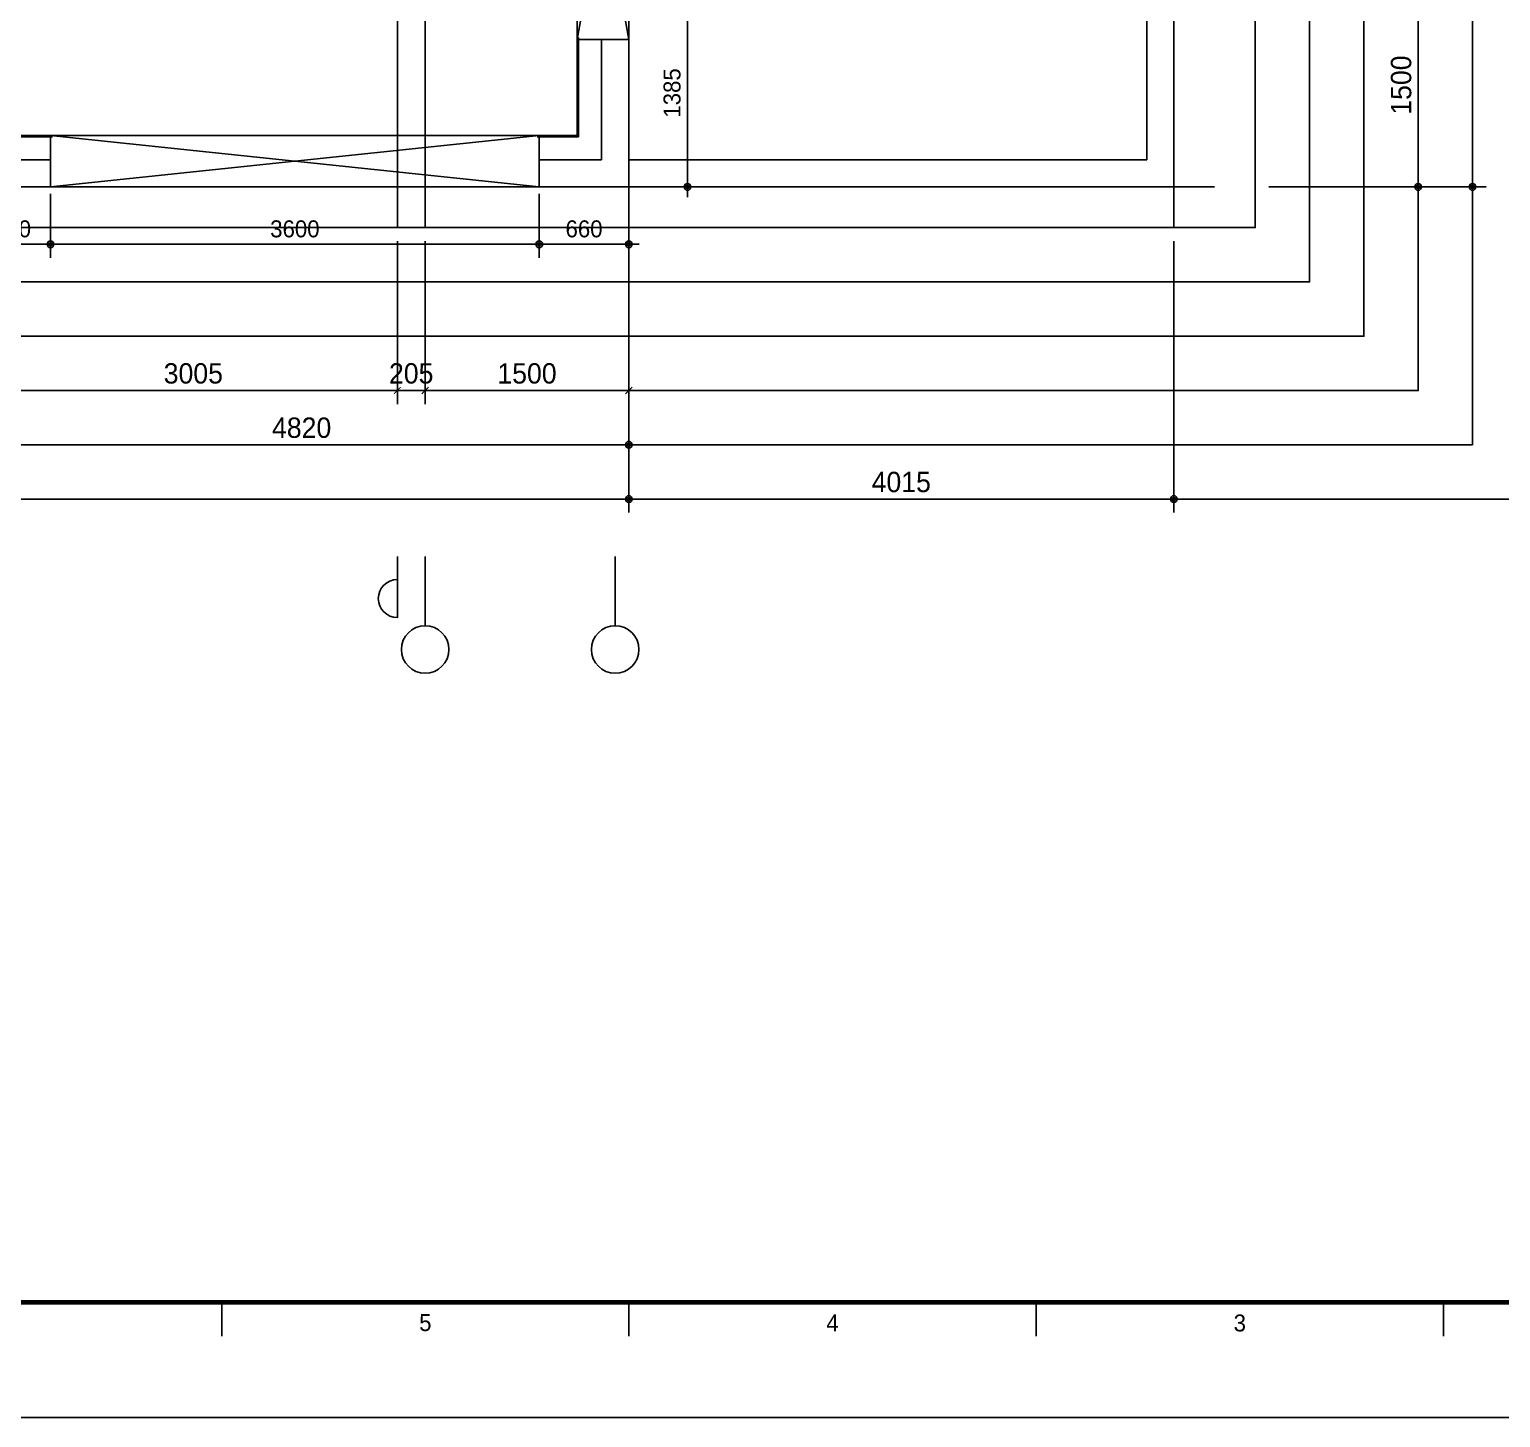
# Model space of a CAD drawing. Header units: millimetres. Extents: x 0 to 92204, y -190080 to 23760.
# Drawn here: x 75787 to 86625, y -190080 to -179853 of the extents above; entities that cross this region are included whole.
import ezdxf
from ezdxf.enums import TextEntityAlignment as Align

# ---------------------------------------------------------------- set-up
doc = ezdxf.new("R2010")
doc.units = ezdxf.units.MM
doc.header["$LTSCALE"] = 100
doc.linetypes.add('AUDIT_D_220706163347-0', pattern=[0])
doc.linetypes.add('CEN', pattern=[62, 60, -1, 0, -1])
doc.layers.get('defpoints').update_dxf_attribs({"color": 139})
for name, color, linetype in [('A-치수', 7, 'AUDIT_D_220706163347-0'), ('AA-BORD-FORM', 7, 'Continuous'), ('AA-BORD-TEXT', 3, 'Continuous'), ('AA-XXXX-DIMS', 7, 'Continuous'), ('CEN_CON', 1, 'CEN'), ('CEN_WALL', 12, 'CEN'), ('CONC', 2, 'Continuous'), ('DIM', 7, 'AUDIT_D_220706163347-0'), ('ELE3_CON', 7, 'Continuous'), ('MC', 135, 'Continuous'), ('WAL_DRY', 7, 'Continuous'), ('창호-open', 4, 'Continuous')]:
    doc.layers.add(name, color=color, linetype=linetype)
doc.styles.add('HAUD01', font='Dotum.ttf')
doc.styles.add('돋움', font='Dotum.ttf')
doc.styles.add('맑은고딕', font='malgun.ttf', dxfattribs={"width": 0.9})
doc.dimstyles.new('DIM-50', dxfattribs={"dimscale": 50, "dimtxt": 3, "dimasz": 1, "dimexe": 2, "dimexo": 2, "dimgap": 1, "dimtad": 1, "dimdec": 0, "dimzin": 0, "dimdsep": 46, "dimtxsty": '맑은고딕', "dimblk1": 'DIMDOT', "dimblk2": 'DIMDOT', "dimsah": 1, "dimcen": 0.09, "dimdle": 2, "dimclrd": 7, "dimclre": 7, "dimclrt": 3, "dimadec": 0, "dimazin": 0, "dimtfac": 1, "dimtdec": 0, "dimtix": 1, "dimtmove": 2, "dimatfit": 3, "dimldrblk": 'DIMDOT', "dimfxl": 1, "dimtolj": 1, "dimtzin": 0, "dimarcsym": 0})
doc.dimstyles.new('MCDIM-50', dxfattribs={"dimscale": 50, "dimtxt": 3, "dimasz": 1, "dimexe": 2, "dimexo": 2, "dimgap": 1, "dimtad": 1, "dimdec": 0, "dimzin": 0, "dimdsep": 46, "dimtxsty": '맑은고딕', "dimblk1": 'ARCHTICK', "dimblk2": 'ARCHTICK', "dimsah": 1, "dimcen": 0.09, "dimdle": 2, "dimclrd": 7, "dimclre": 7, "dimclrt": 3, "dimadec": 0, "dimazin": 0, "dimtfac": 1, "dimtdec": 0, "dimtix": 1, "dimtmove": 2, "dimatfit": 3, "dimldrblk": 'ARCHTICK', "dimfxl": 1, "dimtolj": 1, "dimtzin": 0, "dimarcsym": 0})
doc.dimstyles.new('내부100', dxfattribs={"dimscale": 50, "dimtxt": 2.5, "dimasz": 1, "dimexe": 2, "dimexo": 1, "dimgap": 1, "dimtad": 1, "dimdec": 0, "dimzin": 0, "dimdsep": 46, "dimtxsty": '돋움', "dimblk1": 'DIMDOT', "dimblk2": 'DIMDOT', "dimsah": 1, "dimcen": 0.09, "dimdle": 2, "dimclrd": 7, "dimclre": 7, "dimclrt": 3, "dimadec": 0, "dimazin": 0, "dimtfac": 1, "dimtdec": 0, "dimtix": 1, "dimtmove": 2, "dimatfit": 3, "dimldrblk": 'DIMDOT', "dimfxl": 1, "dimtolj": 1, "dimtzin": 0, "dimarcsym": 0})

# ---------------------------------------------------------------- blocks, each defined once
blk = doc.blocks.new('U-131B(확장)', base_point=(284085, -109270))
at = {"layer": 'CEN_CON'}
for p, q in [((313920, -109570), (313920, -97240)), ((309905, -109570), (309905, -100653)), ((299020, -109270), (314220, -109270))]:
    blk.add_line(p, q, dxfattribs=at)
at = {"layer": 'CEN_WALL'}
blk.add_line((308405, -109570), (308405, -100220), dxfattribs=at)
at = {"layer": 'CONC'}
for p, q in [((309705, -109070), (309705, -108185)), ((309705, -108185), (309905, -108185)), ((309905, -109270), (309905, -108185)), ((304525, -109070), (305645, -109070)), ((305645, -109070), (305645, -109270)), ((309245, -109070), (309705, -109070)), ((309245, -109070), (309245, -109270)), ((304525, -109270), (305645, -109270)), ((309245, -109270), (309905, -109270))]:
    blk.add_line(p, q, dxfattribs=at)
at = {"layer": 'ELE3_CON'}
for p, q in [((313920, -109270), (313920, -100510)), ((313720, -109070), (313720, -100710)), ((309905, -106085), (309905, -108185)), ((309905, -109070), (313720, -109070)), ((309245, -109270), (305645, -109270)), ((309905, -109270), (313920, -109270))]:
    blk.add_line(p, q, dxfattribs=at)
at = {"layer": 'MC'}
blk.add_line((308200, -109570), (308200, -100220), dxfattribs=at)
at = {"layer": 'WAL_DRY'}
for p, q in [((309525, -108890), (309525, -108170)), ((309535, -108900), (309535, -108170)), ((304510, -108890), (305660, -108890)), ((304510, -108900), (305660, -108900)), ((309230, -108890), (309525, -108890)), ((309230, -108900), (309535, -108900))]:
    blk.add_line(p, q, dxfattribs=at)
blk = doc.blocks.new('중심')
at = {"layer": 'DIM'}
blk.add_line((-350, 0), (0, 0), dxfattribs=at)
blk.add_circle((-470, 0), 120, dxfattribs=at)
blk = doc.blocks.new('DIMDOT')
at = {"layer": 'AA-XXXX-DIMS'}
for p, q in [((-1.5, 0), (1.5, 0)), ((0, -1.5), (0, 1.5))]:
    blk.add_line(p, q, dxfattribs=at)
for radius in [0.5, 0.25]:
    blk.add_circle((0, 0), radius, dxfattribs=at)
blk = doc.blocks.new('*D2546')
at = {"layer": 'defpoints', "color": 0, "transparency": 16777216}
for p in [(25229, -205073), (30049, -205073), (30049, -206673)]:
    blk.add_point(p, dxfattribs=at)
at = {"layer": 'DIM', "color": 7, "lineweight": -2, "transparency": 16777216}
for p, q in [((25229, -205173), (25229, -206773)), ((30049, -205173), (30049, -206773)), ((25279, -206673), (29999, -206673))]:
    blk.add_line(p, q, dxfattribs=at)
at = {"layer": 'DIM', "color": 7, "lineweight": -2, "transparency": 16777216, "xscale": 50, "yscale": 50, "zscale": 50, "rotation": 180}
blk.add_blockref('DIMDOT', (25229, -206673), dxfattribs=at)
at = {"layer": 'DIM', "color": 7, "lineweight": -2, "transparency": 16777216, "xscale": 50, "yscale": 50, "zscale": 50}
blk.add_blockref('DIMDOT', (30049, -206673), dxfattribs=at)
at = {"layer": 'DIM', "color": 3, "transparency": 16777216, "insert": (27639, -206548), "char_height": 150, "attachment_point": 5, "style": 'HAUD01'}
blk.add_mtext('\\A1;4820', dxfattribs=at)
blk = doc.blocks.new('*D2547')
at = {"layer": 'defpoints', "color": 0, "transparency": 16777216}
for p in [(30049, -205073), (34064, -205073), (34064, -207073)]:
    blk.add_point(p, dxfattribs=at)
at = {"layer": 'DIM', "color": 7, "lineweight": -2, "transparency": 16777216}
for p, q in [((30049, -205173), (30049, -207173)), ((34064, -205173), (34064, -207173)), ((30099, -207073), (34014, -207073))]:
    blk.add_line(p, q, dxfattribs=at)
at = {"layer": 'DIM', "color": 7, "lineweight": -2, "transparency": 16777216, "xscale": 50, "yscale": 50, "zscale": 50, "rotation": 180}
blk.add_blockref('DIMDOT', (30049, -207073), dxfattribs=at)
at = {"layer": 'DIM', "color": 7, "lineweight": -2, "transparency": 16777216, "xscale": 50, "yscale": 50, "zscale": 50}
blk.add_blockref('DIMDOT', (34064, -207073), dxfattribs=at)
at = {"layer": 'DIM', "color": 3, "transparency": 16777216, "insert": (32056, -206948), "char_height": 150, "attachment_point": 5, "style": 'HAUD01'}
blk.add_mtext('\\A1;4015', dxfattribs=at)
blk = doc.blocks.new('*D2548')
at = {"layer": 'defpoints', "color": 0, "transparency": 16777216}
for p in [(4534, -205073), (30049, -205073), (30049, -207073)]:
    blk.add_point(p, dxfattribs=at)
at = {"layer": 'DIM', "color": 7, "lineweight": -2, "transparency": 16777216}
for p, q in [((4534, -205173), (4534, -207173)), ((30049, -205173), (30049, -207173)), ((4584, -207073), (29999, -207073))]:
    blk.add_line(p, q, dxfattribs=at)
at = {"layer": 'DIM', "color": 7, "lineweight": -2, "transparency": 16777216, "xscale": 50, "yscale": 50, "zscale": 50, "rotation": 180}
blk.add_blockref('DIMDOT', (4534, -207073), dxfattribs=at)
at = {"layer": 'DIM', "color": 7, "lineweight": -2, "transparency": 16777216, "xscale": 50, "yscale": 50, "zscale": 50}
blk.add_blockref('DIMDOT', (30049, -207073), dxfattribs=at)
at = {"layer": 'DIM', "color": 3, "transparency": 16777216, "insert": (17291, -206948), "char_height": 150, "attachment_point": 5, "style": 'HAUD01'}
blk.add_mtext('\\A1;25515', dxfattribs=at)
blk = doc.blocks.new('_ArchTick')
at = {"color": 0, "linetype": 'ByBlock', "const_width": 0.15}
blk.add_lwpolyline([(-0.5, -0.5), (0.5, 0.5)], dxfattribs=at)
blk = doc.blocks.new('*D2565')
at = {"layer": 'defpoints', "color": 0, "linetype": 'ByBlock', "transparency": 16777216}
for p in [(25339, -205073), (28344, -205073), (28344, -206273)]:
    blk.add_point(p, dxfattribs=at)
at = {"layer": 'DIM', "color": 7, "linetype": 'ByBlock', "lineweight": -2, "transparency": 16777216}
for p, q in [((25339, -205173), (25339, -206373)), ((28344, -205173), (28344, -206373)), ((25239, -206273), (28444, -206273))]:
    blk.add_line(p, q, dxfattribs=at)
at = {"layer": 'DIM', "color": 7, "linetype": 'ByBlock', "lineweight": -2, "transparency": 16777216, "xscale": 50, "yscale": 50, "zscale": 50, "rotation": 180}
blk.add_blockref('_ArchTick', (25339, -206273), dxfattribs=at)
at = {"layer": 'DIM', "color": 7, "linetype": 'ByBlock', "lineweight": -2, "transparency": 16777216, "xscale": 50, "yscale": 50, "zscale": 50}
blk.add_blockref('_ArchTick', (28344, -206273), dxfattribs=at)
at = {"layer": 'DIM', "color": 3, "linetype": 'ByBlock', "transparency": 16777216, "insert": (26841, -206148), "char_height": 150, "attachment_point": 5, "style": 'HAUD01'}
blk.add_mtext('\\A1;3005', dxfattribs=at)
blk = doc.blocks.new('*D2566')
at = {"layer": 'defpoints', "color": 0, "linetype": 'ByBlock', "transparency": 16777216}
for p in [(28344, -205073), (28549, -205073), (28549, -206273)]:
    blk.add_point(p, dxfattribs=at)
at = {"layer": 'DIM', "color": 7, "linetype": 'ByBlock', "lineweight": -2, "transparency": 16777216}
for p, q in [((28344, -205173), (28344, -206373)), ((28549, -205173), (28549, -206373)), ((28344, -206273), (28294, -206273)), ((28344, -206273), (28549, -206273)), ((28549, -206273), (28599, -206273))]:
    blk.add_line(p, q, dxfattribs=at)
at = {"layer": 'DIM', "color": 7, "linetype": 'ByBlock', "lineweight": -2, "transparency": 16777216, "xscale": 50, "yscale": 50, "zscale": 50}
blk.add_blockref('_ArchTick', (28344, -206273), dxfattribs=at)
at = {"layer": 'DIM', "color": 7, "linetype": 'ByBlock', "lineweight": -2, "transparency": 16777216, "xscale": 50, "yscale": 50, "zscale": 50, "rotation": 180}
blk.add_blockref('_ArchTick', (28549, -206273), dxfattribs=at)
at = {"layer": 'DIM', "color": 3, "linetype": 'ByBlock', "transparency": 16777216, "insert": (28446, -206148), "char_height": 150, "attachment_point": 5, "style": 'HAUD01'}
blk.add_mtext('\\A1;205', dxfattribs=at)
blk = doc.blocks.new('*D2567')
at = {"layer": 'defpoints', "color": 0, "linetype": 'ByBlock', "transparency": 16777216}
for p in [(28549, -205073), (30049, -205073), (30049, -206273)]:
    blk.add_point(p, dxfattribs=at)
at = {"layer": 'DIM', "color": 7, "linetype": 'ByBlock', "lineweight": -2, "transparency": 16777216}
for p, q in [((28549, -205173), (28549, -206373)), ((30049, -205173), (30049, -206373)), ((28449, -206273), (30149, -206273))]:
    blk.add_line(p, q, dxfattribs=at)
at = {"layer": 'DIM', "color": 7, "linetype": 'ByBlock', "lineweight": -2, "transparency": 16777216, "xscale": 50, "yscale": 50, "zscale": 50, "rotation": 180}
blk.add_blockref('_ArchTick', (28549, -206273), dxfattribs=at)
at = {"layer": 'DIM', "color": 7, "linetype": 'ByBlock', "lineweight": -2, "transparency": 16777216, "xscale": 50, "yscale": 50, "zscale": 50}
blk.add_blockref('_ArchTick', (30049, -206273), dxfattribs=at)
at = {"layer": 'DIM', "color": 3, "linetype": 'ByBlock', "transparency": 16777216, "insert": (29299, -206148), "char_height": 150, "attachment_point": 5, "style": 'HAUD01'}
blk.add_mtext('\\A1;1500', dxfattribs=at)
blk = doc.blocks.new('*D2568')
at = {"layer": 'defpoints', "color": 0, "transparency": 16777216}
for p in [(34664, -203273), (35864, -203273), (34664, -204773)]:
    blk.add_point(p, dxfattribs=at)
at = {"layer": 'DIM', "color": 7, "lineweight": -2, "transparency": 16777216}
for p, q in [((34764, -203273), (35964, -203273)), ((35864, -204723), (35864, -203323)), ((34764, -204773), (35964, -204773))]:
    blk.add_line(p, q, dxfattribs=at)
at = {"layer": 'DIM', "color": 7, "lineweight": -2, "transparency": 16777216, "xscale": 50, "yscale": 50, "zscale": 50}
for p, rotation in [((35864, -203273), 90), ((35864, -204773), 270)]:
    blk.add_blockref('DIMDOT', p, dxfattribs=dict(at, rotation=rotation))
at = {"layer": 'DIM', "color": 3, "transparency": 16777216, "insert": (35739, -204023), "char_height": 150, "attachment_point": 5, "rotation": 90, "style": 'HAUD01'}
blk.add_mtext('\\A1;1500', dxfattribs=at)
blk = doc.blocks.new('*D2573')
at = {"layer": 'defpoints', "color": 0, "transparency": 16777216}
for p in [(34664, -192923), (36264, -192923), (34664, -204773)]:
    blk.add_point(p, dxfattribs=at)
at = {"layer": 'DIM', "color": 7, "lineweight": -2, "transparency": 16777216}
for p, q in [((34764, -192923), (36364, -192923)), ((36264, -204723), (36264, -192973)), ((34764, -204773), (36364, -204773))]:
    blk.add_line(p, q, dxfattribs=at)
at = {"layer": 'DIM', "color": 7, "lineweight": -2, "transparency": 16777216, "xscale": 50, "yscale": 50, "zscale": 50}
for p, rotation in [((36264, -192923), 90), ((36264, -204773), 270)]:
    blk.add_blockref('DIMDOT', p, dxfattribs=dict(at, rotation=rotation))
at = {"layer": 'DIM', "color": 3, "transparency": 16777216, "insert": (36139, -198848), "char_height": 150, "attachment_point": 5, "rotation": 90, "style": 'HAUD01'}
blk.add_mtext('\\A1;11850', dxfattribs=at)
blk = doc.blocks.new('XR-FORM 청주월명')
at = {"layer": 'AA-BORD-FORM', "color": 2}
for p, q in [((541, 17), (541, 12)), ((601, 17), (601, 12)), ((661, 17), (661, 12)), ((721, 17), (721, 12))]:
    blk.add_line(p, q, dxfattribs=at)
at = {"layer": 'AA-BORD-FORM', "color": 1}
blk.add_lwpolyline([(0, 0), (841, 0), (841, 594), (0, 594)], close=True, dxfattribs=at)
at = {"layer": 'AA-BORD-FORM', "color": 2, "const_width": 0.682}
blk.add_lwpolyline([(21, 17), (21, 577), (821, 577), (821, 17)], close=True, dxfattribs=at)
at = {"layer": 'AA-BORD-TEXT', "color": 7, "style": 'HAUD01'}
for s, p in [('5', (571, 13.99)), ('4', (631, 13.95)), ('3', (691, 13.94))]:
    blk.add_text(s, height=2.5, dxfattribs=at).set_placement(p, align=Align.MIDDLE_CENTER)
blk = doc.blocks.new('*D1581')
at = {"layer": 'defpoints', "color": 0, "transparency": 16777216}
for p in [(75383, -181013), (75943, -181013), (75943, -181436)]:
    blk.add_point(p, dxfattribs=at)
at = {"layer": 'DIM', "color": 7, "lineweight": -2, "transparency": 16777216}
for p, q in [((75383, -181063), (75383, -181536)), ((75943, -181063), (75943, -181536)), ((75433, -181436), (75893, -181436))]:
    blk.add_line(p, q, dxfattribs=at)
at = {"layer": 'DIM', "color": 7, "lineweight": -2, "transparency": 16777216, "xscale": 50, "yscale": 50, "zscale": 50, "rotation": 180}
blk.add_blockref('DIMDOT', (75383, -181436), dxfattribs=at)
at = {"layer": 'DIM', "color": 7, "lineweight": -2, "transparency": 16777216, "xscale": 50, "yscale": 50, "zscale": 50}
blk.add_blockref('DIMDOT', (75943, -181436), dxfattribs=at)
at = {"layer": 'DIM', "color": 3, "transparency": 16777216, "insert": (75663, -181323), "char_height": 125, "attachment_point": 5, "style": '돋움'}
blk.add_mtext('\\A1;560', dxfattribs=at)
blk = doc.blocks.new('*D1582')
at = {"layer": 'defpoints', "color": 0, "transparency": 16777216}
for p in [(75943, -181013), (79543, -181013), (79543, -181436)]:
    blk.add_point(p, dxfattribs=at)
at = {"layer": 'DIM', "color": 7, "lineweight": -2, "transparency": 16777216}
for p, q in [((75943, -181063), (75943, -181536)), ((79543, -181063), (79543, -181536)), ((75993, -181436), (79493, -181436))]:
    blk.add_line(p, q, dxfattribs=at)
at = {"layer": 'DIM', "color": 7, "lineweight": -2, "transparency": 16777216, "xscale": 50, "yscale": 50, "zscale": 50, "rotation": 180}
blk.add_blockref('DIMDOT', (75943, -181436), dxfattribs=at)
at = {"layer": 'DIM', "color": 7, "lineweight": -2, "transparency": 16777216, "xscale": 50, "yscale": 50, "zscale": 50}
blk.add_blockref('DIMDOT', (79543, -181436), dxfattribs=at)
at = {"layer": 'DIM', "color": 3, "transparency": 16777216, "insert": (77743, -181323), "char_height": 125, "attachment_point": 5, "style": '돋움'}
blk.add_mtext('\\A1;3600', dxfattribs=at)
blk = doc.blocks.new('*D1583')
at = {"layer": 'defpoints', "color": 0, "transparency": 16777216}
for p in [(79543, -181013), (80203, -181013), (80203, -181436)]:
    blk.add_point(p, dxfattribs=at)
at = {"layer": 'DIM', "color": 7, "lineweight": -2, "transparency": 16777216}
for p, q in [((79543, -181063), (79543, -181536)), ((80203, -181063), (80203, -181536)), ((79593, -181436), (80153, -181436))]:
    blk.add_line(p, q, dxfattribs=at)
at = {"layer": 'DIM', "color": 7, "lineweight": -2, "transparency": 16777216, "xscale": 50, "yscale": 50, "zscale": 50, "rotation": 180}
blk.add_blockref('DIMDOT', (79543, -181436), dxfattribs=at)
at = {"layer": 'DIM', "color": 7, "lineweight": -2, "transparency": 16777216, "xscale": 50, "yscale": 50, "zscale": 50}
blk.add_blockref('DIMDOT', (80203, -181436), dxfattribs=at)
at = {"layer": 'DIM', "color": 3, "transparency": 16777216, "insert": (79873, -181323), "char_height": 125, "attachment_point": 5, "style": '돋움'}
blk.add_mtext('\\A1;660', dxfattribs=at)
blk = doc.blocks.new('*D1532')
at = {"layer": 'defpoints', "color": 0, "transparency": 16777216}
for p in [(80203, -179628), (80635, -179628), (80203, -181013)]:
    blk.add_point(p, dxfattribs=at)
at = {"layer": 'DIM', "color": 7, "lineweight": -2, "transparency": 16777216}
for p, q in [((80253, -179628), (80735, -179628)), ((80635, -180963), (80635, -179678)), ((80253, -181013), (80735, -181013))]:
    blk.add_line(p, q, dxfattribs=at)
at = {"layer": 'DIM', "color": 7, "lineweight": -2, "transparency": 16777216, "xscale": 50, "yscale": 50, "zscale": 50}
for p, rotation in [((80635, -179628), 90), ((80635, -181013), 270)]:
    blk.add_blockref('DIMDOT', p, dxfattribs=dict(at, rotation=rotation))
at = {"layer": 'DIM', "color": 3, "transparency": 16777216, "insert": (80522, -180321), "char_height": 125, "attachment_point": 5, "rotation": 90, "style": '돋움'}
blk.add_mtext('\\A1;1385', dxfattribs=at)
blk = doc.blocks.new('DIM-1108')
at = {"layer": 'DIM'}
blk.add_lwpolyline([(28343.8, -207665.8, 1), (28343.8, -207945.8), (28343.8, -207495.8)], format="xyb", dxfattribs=at)
at = {"layer": 'A-치수', "xscale": 1.458333333333342, "yscale": 1.458333333333342, "zscale": 1.458333333333342, "rotation": 90}
for p in [(28548.8, -207495.8), (29948.8, -207495.8)]:
    blk.add_blockref('중심', p, dxfattribs=at)
at = {"layer": 'DIM'}
for base, p1, p2, angle, override, picture, middle in [((36263.8, -192923.2), (34663.8, -204773.2), (34663.8, -192923.2), 270, {"dimscale": 50, "dimtxsty": 'HAUD01'}, '*D2573', (36138.7, -198848.2)), ((35863.8, -203273.2), (34663.8, -204773.2), (34663.8, -203273.2), 270, {"dimscale": 50, "dimtxsty": 'HAUD01'}, '*D2568', (35738.7, -204023.2)), ((30048.8, -207073.2), (4533.8, -205073.2), (30048.8, -205073.2), 180, {"dimscale": 50, "dimtxsty": 'HAUD01'}, '*D2548', (17291.3, -206948.1)), ((30048.8, -206673.2), (25228.8, -205073.2), (30048.8, -205073.2), 180, {"dimscale": 50, "dimtxsty": 'HAUD01'}, '*D2546', (27638.8, -206548.1)), ((34063.8, -207073.2), (30048.8, -205073.2), (34063.8, -205073.2), 180, {"dimtxsty": 'HAUD01'}, '*D2547', (32056.3, -206948.1))]:
    dim = blk.add_linear_dim(base=base, p1=p1, p2=p2, angle=angle, dimstyle='DIM-50', override=override, dxfattribs=at)
    dim.commit()
    dim.dimension.update_dxf_attribs({"geometry": picture, "text_midpoint": middle})
at = {"layer": 'DIM', "linetype": 'ByBlock'}
for base, p1, p2, picture, middle in [((28343.8, -206273.2), (25338.8, -205073.2), (28343.8, -205073.2), '*D2565', (26841.3, -206148.1)), ((28548.8, -206273.2), (28343.8, -205073.2), (28548.8, -205073.2), '*D2566', (28446.3, -206148.1)), ((30048.8, -206273.2), (28548.8, -205073.2), (30048.8, -205073.2), '*D2567', (29298.8, -206148.1))]:
    dim = blk.add_linear_dim(base=base, p1=p1, p2=p2, angle=180, dimstyle='MCDIM-50', override={"dimtxsty": 'HAUD01'}, dxfattribs=at)
    dim.commit()
    dim.dimension.update_dxf_attribs({"geometry": picture, "text_midpoint": middle})

msp = doc.modelspace()

# ---------------------------------------------------------------- linework, layer by layer
at = {"layer": 'defpoints'}
for points in [[(86817.7, -166588.2), (52082.7, -166588.2), (52082.7, -183313.2), (86817.7, -183313.2)], [(86417.7, -166988.2), (52482.7, -166988.2), (52482.7, -182913.2), (86417.7, -182913.2)], [(86017.7, -167388.2), (52882.7, -167388.2), (52882.7, -182513.2), (86017.7, -182513.2)], [(85617.7, -167788.2), (53282.7, -167788.2), (53282.7, -182113.2), (85617.7, -182113.2)], [(85217.7, -168188.2), (53682.7, -168188.2), (53682.7, -181713.2), (85217.7, -181713.2)], [(84817.7, -168588.2), (54082.7, -168588.2), (54082.7, -181313.2), (84817.7, -181313.2)]]:
    msp.add_lwpolyline(points, close=True, dxfattribs=at)
at = {"layer": '창호-open'}
for p, q in [((80202.7, -179928.2), (79822.7, -177828.2)), ((79822.7, -179928.2), (80202.7, -177828.2)), ((79542.7, -180633.2), (75942.7, -181013.2)), ((75942.7, -180633.2), (79542.7, -181013.2))]:
    msp.add_line(p, q, dxfattribs=at)
for points in [[(80202.7, -179928.2), (80202.7, -177828.2), (79822.7, -177828.2), (79822.7, -179928.2)], [(75942.7, -180633.2), (79542.7, -180633.2), (79542.7, -181013.2), (75942.7, -181013.2)]]:
    msp.add_lwpolyline(points, close=True, dxfattribs=at)

# ---------------------------------------------------------------- block references
for name, p in [('DIM-1108', (50153.9, 23760)), ('U-131B(확장)', (54382.7, -181013.2))]:
    msp.add_blockref(name, p)
at = {"xscale": 50, "yscale": 50, "zscale": 50}
msp.add_blockref('XR-FORM 청주월명', (50153.9, -190080), dxfattribs=at)

# ---------------------------------------------------------------- dimensions: what is measured, and where the dimension line sits
at = {"layer": 'DIM'}
for base, p1, p2, angle, picture, middle in [((80634.7, -179628.2), (80202.7, -181013.2), (80202.7, -179628.2), 270.00003, '*D1532', (80522.1, -180320.7)), ((75942.7, -181435.6), (75382.7, -181013.2), (75942.7, -181013.2), 180, '*D1581', (75662.7, -181323)), ((79542.7, -181435.6), (75942.7, -181013.2), (79542.7, -181013.2), 180, '*D1582', (77742.7, -181323)), ((80202.7, -181435.6), (79542.7, -181013.2), (80202.7, -181013.2), 180, '*D1583', (79872.7, -181323))]:
    dim = msp.add_linear_dim(base=base, p1=p1, p2=p2, angle=angle, dimstyle='내부100', override={"dimscale": 50}, dxfattribs=at)
    dim.commit()
    dim.dimension.update_dxf_attribs({"geometry": picture, "text_midpoint": middle})

doc.saveas('drawing.dxf')
